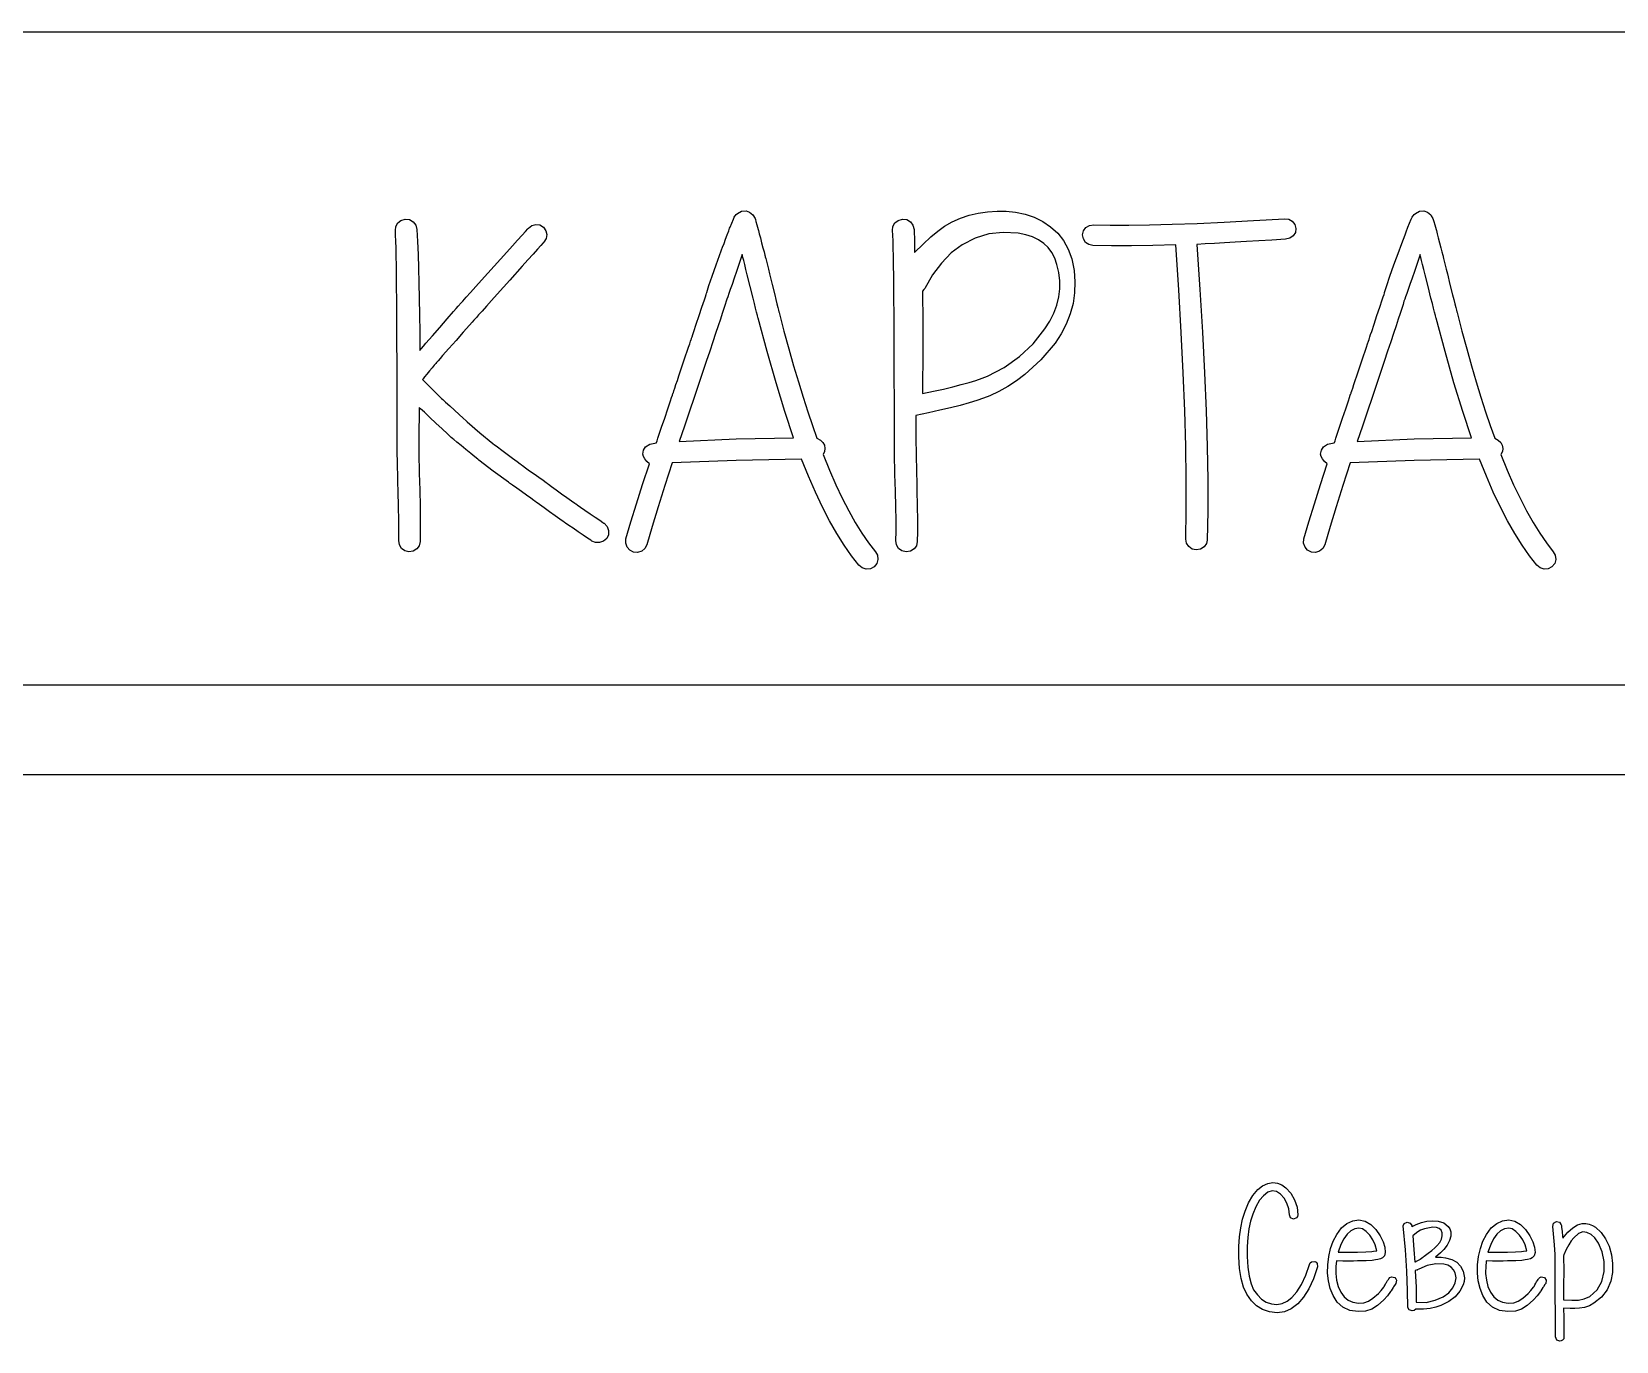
# Model space of a CAD drawing. Header units: millimetres. Extents: x 299 to 601, y 84 to 516.
# Drawn here: x 414.9 to 452.46, y 484.55 to 515.58 of the extents above; entities that cross this region are included whole.
import ezdxf

# ---------------------------------------------------------------- set-up
doc = ezdxf.new("R2010")
doc.units = ezdxf.units.MM
doc.layers.get('0').update_dxf_attribs({"linetype": 'CONTINUOUS', "true_color": 0xffffff})

msp = doc.modelspace()

# ---------------------------------------------------------------- linework, layer by layer
at = {"linetype": 'CONTINUOUS', "true_color": 0xffffff}
for points in [[(404.32, 515.577), (494.065, 515.577)], [(430.08, 505.36), (429.905, 504.822), (429.747, 504.32), (429.607, 503.855), (429.482, 503.422), (429.435, 503.335), (429.357, 503.272), (429.26, 503.242), (429.162, 503.25), (429.075, 503.295), (429.012, 503.367), (428.98, 503.46), (428.985, 503.565), (429.102, 503.962), (429.235, 504.39), (429.38, 504.847), (429.54, 505.337), (429.475, 505.397), (429.43, 505.455), (429.397, 505.512), (429.385, 505.57), (429.4, 505.662), (429.45, 505.745), (429.547, 505.807), (429.705, 505.835), (429.71, 505.847), (429.722, 505.885), (429.742, 505.945), (429.767, 506.02), (429.83, 506.21), (429.902, 506.425), (429.977, 506.642), (430.04, 506.832), (430.065, 506.907), (430.085, 506.967), (430.097, 507.005), (430.102, 507.017), (430.107, 507.032), (430.12, 507.072), (430.142, 507.135), (430.17, 507.217), (430.202, 507.315), (430.24, 507.425), (430.317, 507.66), (430.397, 507.895), (430.435, 508.005), (430.467, 508.102), (430.495, 508.185), (430.517, 508.247), (430.53, 508.287), (430.535, 508.302), (430.54, 508.315), (430.55, 508.35), (430.567, 508.402), (430.592, 508.472), (430.65, 508.65), (430.717, 508.85), (430.785, 509.05), (430.842, 509.227), (430.867, 509.297), (430.885, 509.35), (430.895, 509.385), (430.9, 509.397), (430.95, 509.562), (431.025, 509.782), (431.122, 510.055), (431.242, 510.382), (431.252, 510.407), (431.275, 510.47), (431.31, 510.562), (431.347, 510.665), (431.385, 510.767), (431.42, 510.86), (431.442, 510.922), (431.452, 510.947), (431.53, 511.135), (431.552, 511.18), (431.565, 511.205), (431.575, 511.212), (431.6, 511.247), (431.63, 511.267), (431.725, 511.325), (431.83, 511.335), (431.915, 511.305), (431.995, 511.235), (432.007, 511.212), (432.032, 511.175), (432.045, 511.152), (432.052, 511.125), (432.062, 511.08), (432.087, 511), (432.117, 510.892), (432.125, 510.865), (432.142, 510.792), (432.17, 510.692), (432.2, 510.577), (432.23, 510.46), (432.257, 510.36), (432.275, 510.287), (432.282, 510.26), (432.285, 510.245), (432.297, 510.202), (432.312, 510.137), (432.335, 510.05), (432.36, 509.95), (432.387, 509.837), (432.447, 509.59), (432.51, 509.345), (432.537, 509.232), (432.562, 509.132), (432.585, 509.045), (432.6, 508.98), (432.61, 508.937), (432.615, 508.922), (432.73, 508.485), (432.845, 508.065), (432.957, 507.662), (433.072, 507.282), (433.182, 506.92), (433.292, 506.575), (433.402, 506.25), (433.512, 505.945), (433.595, 505.902), (433.652, 505.847), (433.687, 505.78), (433.7, 505.702), (433.69, 505.632), (433.655, 505.557), (433.805, 505.19), (433.957, 504.845), (434.11, 504.522), (434.265, 504.225), (434.42, 503.947), (434.577, 503.695), (434.735, 503.465), (434.895, 503.257), (434.945, 503.172), (434.955, 503.075), (434.93, 502.98), (434.867, 502.902), (434.78, 502.855), (434.68, 502.847), (434.582, 502.875), (434.507, 502.935), (434.33, 503.16), (434.157, 503.412), (433.985, 503.687), (433.812, 503.99), (433.645, 504.315), (433.475, 504.667), (433.31, 505.045), (433.145, 505.447), (431.6, 505.42), (430.08, 505.36), (430.08, 505.36), (430.08, 505.36)], [(435.857, 506.487), (435.857, 506.462), (435.857, 506.395), (435.857, 506.302), (435.857, 506.195), (435.857, 506.085), (435.857, 505.992), (435.857, 505.925), (435.857, 505.9), (435.857, 505.807), (435.86, 505.697), (435.86, 505.572), (435.862, 505.432), (435.867, 505.277), (435.87, 505.107), (435.875, 504.92), (435.88, 504.717), (435.89, 504.337), (435.892, 504.007), (435.892, 503.73), (435.89, 503.5), (435.87, 503.4), (435.812, 503.322), (435.727, 503.272), (435.625, 503.257), (435.525, 503.277), (435.447, 503.335), (435.397, 503.42), (435.382, 503.522), (435.385, 503.737), (435.385, 504.005), (435.38, 504.322), (435.37, 504.695), (435.365, 504.9), (435.36, 505.09), (435.357, 505.262), (435.352, 505.422), (435.35, 505.565), (435.35, 505.692), (435.347, 505.805), (435.347, 505.9), (435.347, 506.407), (435.347, 506.89), (435.345, 507.347), (435.345, 507.775), (435.342, 508.177), (435.342, 508.555), (435.34, 508.905), (435.337, 509.227), (435.332, 509.525), (435.33, 509.797), (435.327, 510.042), (435.322, 510.26), (435.32, 510.452), (435.315, 510.617), (435.31, 510.757), (435.305, 510.87), (435.312, 510.962), (435.36, 511.047), (435.437, 511.107), (435.537, 511.135), (435.64, 511.125), (435.725, 511.075), (435.785, 510.992), (435.812, 510.892), (435.817, 510.807), (435.822, 510.69), (435.825, 510.537), (435.825, 510.35), (436.027, 510.545), (436.212, 510.715), (436.38, 510.855), (436.532, 510.97), (436.715, 511.072), (436.91, 511.157), (437.115, 511.227), (437.335, 511.28), (437.557, 511.312), (437.78, 511.327), (437.997, 511.325), (438.215, 511.3), (438.445, 511.255), (438.662, 511.182), (438.862, 511.082), (439.05, 510.957), (439.217, 510.805), (439.355, 510.63), (439.467, 510.425), (439.552, 510.195), (439.605, 509.92), (439.627, 509.652), (439.617, 509.392), (439.58, 509.137), (439.515, 508.89), (439.42, 508.652), (439.3, 508.422), (439.155, 508.202), (438.815, 507.8), (438.44, 507.455), (438.242, 507.305), (438.035, 507.172), (437.822, 507.055), (437.605, 506.952), (437.462, 506.897), (437.3, 506.84), (437.115, 506.782), (436.907, 506.725), (436.677, 506.667), (436.427, 506.607), (436.152, 506.547), (435.857, 506.487), (435.857, 506.487), (435.857, 506.487)], [(446.147, 505.36), (445.972, 504.822), (445.815, 504.32), (445.675, 503.855), (445.55, 503.422), (445.502, 503.335), (445.422, 503.272), (445.327, 503.242), (445.23, 503.25), (445.142, 503.295), (445.08, 503.367), (445.047, 503.46), (445.052, 503.565), (445.17, 503.962), (445.302, 504.39), (445.447, 504.847), (445.605, 505.337), (445.542, 505.397), (445.495, 505.455), (445.465, 505.512), (445.45, 505.57), (445.467, 505.662), (445.517, 505.745), (445.615, 505.807), (445.772, 505.835), (445.777, 505.847), (445.79, 505.885), (445.81, 505.945), (445.835, 506.02), (445.897, 506.21), (445.97, 506.425), (446.045, 506.642), (446.107, 506.832), (446.132, 506.907), (446.152, 506.967), (446.165, 507.005), (446.17, 507.017), (446.175, 507.032), (446.187, 507.072), (446.21, 507.135), (446.237, 507.217), (446.27, 507.315), (446.307, 507.425), (446.385, 507.66), (446.465, 507.895), (446.502, 508.005), (446.535, 508.102), (446.562, 508.185), (446.585, 508.247), (446.597, 508.287), (446.602, 508.302), (446.607, 508.315), (446.617, 508.35), (446.635, 508.402), (446.66, 508.472), (446.717, 508.65), (446.785, 508.85), (446.852, 509.05), (446.91, 509.227), (446.935, 509.297), (446.952, 509.35), (446.962, 509.385), (446.967, 509.397), (447.017, 509.562), (447.09, 509.782), (447.187, 510.055), (447.31, 510.382), (447.32, 510.407), (447.342, 510.47), (447.377, 510.562), (447.415, 510.665), (447.452, 510.767), (447.487, 510.86), (447.51, 510.922), (447.52, 510.947), (447.597, 511.135), (447.62, 511.18), (447.632, 511.205), (447.642, 511.212), (447.667, 511.247), (447.697, 511.267), (447.79, 511.325), (447.897, 511.335), (447.982, 511.305), (448.062, 511.235), (448.072, 511.212), (448.112, 511.152), (448.117, 511.125), (448.13, 511.08), (448.155, 511), (448.185, 510.892), (448.192, 510.865), (448.21, 510.792), (448.237, 510.692), (448.267, 510.577), (448.297, 510.46), (448.325, 510.36), (448.342, 510.287), (448.35, 510.26), (448.352, 510.245), (448.365, 510.202), (448.38, 510.137), (448.402, 510.05), (448.427, 509.95), (448.455, 509.837), (448.515, 509.59), (448.577, 509.345), (448.605, 509.232), (448.63, 509.132), (448.652, 509.045), (448.667, 508.98), (448.677, 508.937), (448.682, 508.922), (448.797, 508.485), (448.912, 508.065), (449.025, 507.662), (449.137, 507.282), (449.25, 506.92), (449.36, 506.575), (449.47, 506.25), (449.577, 505.945), (449.66, 505.902), (449.72, 505.847), (449.755, 505.78), (449.767, 505.702), (449.757, 505.632), (449.722, 505.557), (449.872, 505.19), (450.022, 504.845), (450.175, 504.522), (450.33, 504.225), (450.485, 503.947), (450.642, 503.695), (450.802, 503.465), (450.962, 503.257), (451.01, 503.172), (451.022, 503.075), (450.997, 502.98), (450.932, 502.902), (450.845, 502.855), (450.745, 502.847), (450.65, 502.875), (450.575, 502.935), (450.397, 503.16), (450.225, 503.412), (450.05, 503.687), (449.88, 503.99), (449.71, 504.315), (449.542, 504.667), (449.377, 505.045), (449.212, 505.447), (447.667, 505.42), (446.147, 505.36), (446.147, 505.36), (446.147, 505.36)], [(427.037, 510.592), (427.02, 510.572), (426.967, 510.515), (426.887, 510.425), (426.785, 510.31), (426.662, 510.175), (426.527, 510.022), (426.23, 509.69), (425.932, 509.36), (425.797, 509.207), (425.675, 509.072), (425.572, 508.957), (425.492, 508.867), (425.44, 508.81), (425.422, 508.79), (425.412, 508.777), (425.382, 508.745), (425.337, 508.692), (425.277, 508.625), (425.127, 508.457), (424.957, 508.262), (424.787, 508.07), (424.637, 507.902), (424.577, 507.835), (424.532, 507.782), (424.502, 507.75), (424.492, 507.737), (424.477, 507.72), (424.44, 507.675), (424.387, 507.612), (424.327, 507.54), (424.265, 507.465), (424.212, 507.402), (424.175, 507.357), (424.16, 507.34), (424.38, 507.115), (424.615, 506.885), (424.64, 506.862), (424.71, 506.797), (424.807, 506.71), (424.92, 506.61), (425.03, 506.507), (425.127, 506.42), (425.197, 506.355), (425.222, 506.332), (425.52, 506.072), (425.832, 505.822), (425.84, 505.817), (425.862, 505.8), (425.937, 505.742), (426.045, 505.662), (426.17, 505.567), (426.295, 505.475), (426.402, 505.395), (426.477, 505.337), (426.5, 505.32), (426.507, 505.315), (426.532, 505.297), (426.602, 505.247), (426.7, 505.177), (426.812, 505.1), (426.922, 505.02), (427.02, 504.95), (427.09, 504.9), (427.115, 504.882), (427.122, 504.877), (427.145, 504.86), (427.222, 504.805), (427.332, 504.725), (427.457, 504.632), (427.585, 504.542), (427.695, 504.462), (427.772, 504.407), (427.795, 504.39), (427.802, 504.385), (427.81, 504.38), (427.83, 504.365), (427.905, 504.315), (428.012, 504.242), (428.132, 504.157), (428.255, 504.075), (428.362, 504.002), (428.437, 503.952), (428.457, 503.937), (428.465, 503.932), (428.537, 503.855), (428.57, 503.76), (428.567, 503.66), (428.527, 503.572), (428.455, 503.505), (428.36, 503.472), (428.262, 503.472), (428.177, 503.51), (428.17, 503.515), (428.15, 503.53), (428.075, 503.58), (427.97, 503.65), (427.85, 503.73), (427.732, 503.812), (427.627, 503.882), (427.552, 503.932), (427.532, 503.947), (427.525, 503.952), (427.517, 503.957), (427.495, 503.975), (427.415, 504.03), (427.305, 504.11), (427.175, 504.202), (427.047, 504.295), (426.937, 504.375), (426.857, 504.43), (426.835, 504.447), (426.827, 504.452), (426.8, 504.472), (426.73, 504.522), (426.627, 504.595), (426.512, 504.68), (426.397, 504.762), (426.295, 504.835), (426.225, 504.885), (426.197, 504.905), (425.835, 505.167), (425.5, 505.425), (425.472, 505.447), (425.402, 505.505), (425.305, 505.587), (425.19, 505.68), (425.075, 505.772), (424.977, 505.855), (424.907, 505.912), (424.88, 505.935), (424.87, 505.942), (424.845, 505.967), (424.755, 506.05), (424.627, 506.17), (424.48, 506.305), (424.335, 506.44), (424.207, 506.56), (424.117, 506.642), (424.092, 506.667), (424.082, 506.675), (424.08, 506.407), (424.075, 506.19), (424.072, 506.02), (424.072, 505.9), (424.072, 505.807), (424.075, 505.697), (424.075, 505.572), (424.077, 505.432), (424.082, 505.277), (424.085, 505.107), (424.09, 504.92), (424.095, 504.717), (424.105, 504.337), (424.107, 504.007), (424.107, 503.73), (424.105, 503.5), (424.085, 503.4), (424.027, 503.322), (423.942, 503.272), (423.84, 503.257), (423.74, 503.277), (423.662, 503.335), (423.615, 503.42), (423.597, 503.522), (423.6, 503.737), (423.6, 504.005), (423.595, 504.322), (423.585, 504.695), (423.58, 504.9), (423.575, 505.09), (423.572, 505.262), (423.567, 505.422), (423.565, 505.565), (423.565, 505.692), (423.562, 505.805), (423.562, 505.9), (423.562, 506.407), (423.562, 506.89), (423.56, 507.347), (423.56, 507.775), (423.557, 508.177), (423.557, 508.555), (423.555, 508.905), (423.552, 509.227), (423.547, 509.525), (423.545, 509.797), (423.542, 510.042), (423.537, 510.26), (423.535, 510.452), (423.53, 510.617), (423.525, 510.757), (423.52, 510.87), (423.527, 510.962), (423.575, 511.047), (423.652, 511.107), (423.752, 511.135), (423.855, 511.125), (423.94, 511.075), (424, 510.992), (424.027, 510.892), (424.042, 510.607), (424.057, 510.302), (424.067, 509.975), (424.077, 509.627), (424.085, 509.257), (424.09, 508.867), (424.095, 508.457), (424.095, 508.025), (424.105, 508.037), (424.135, 508.072), (424.182, 508.125), (424.242, 508.195), (424.395, 508.372), (424.57, 508.572), (424.745, 508.772), (424.897, 508.95), (424.957, 509.02), (425.005, 509.072), (425.035, 509.107), (425.045, 509.12), (425.062, 509.14), (425.115, 509.197), (425.195, 509.287), (425.3, 509.402), (425.422, 509.537), (425.56, 509.69), (425.857, 510.022), (426.157, 510.355), (426.295, 510.507), (426.417, 510.642), (426.522, 510.757), (426.602, 510.847), (426.655, 510.905), (426.672, 510.925), (426.75, 510.985), (426.845, 511.012), (426.942, 511.002), (427.027, 510.947), (427.085, 510.862), (427.11, 510.77), (427.095, 510.675), (427.037, 510.592), (427.037, 510.592), (427.037, 510.592)], [(436.012, 507.007), (436.27, 507.06), (436.51, 507.112), (436.732, 507.165), (436.932, 507.215), (437.115, 507.267), (437.28, 507.317), (437.425, 507.367), (437.55, 507.417), (437.95, 507.625), (438.31, 507.88), (438.632, 508.182), (438.912, 508.535), (439.03, 508.722), (439.125, 508.912), (439.195, 509.102), (439.245, 509.292), (439.267, 509.485), (439.27, 509.675), (439.247, 509.87), (439.2, 510.062), (439.15, 510.212), (439.08, 510.345), (438.992, 510.462), (438.887, 510.562), (438.762, 510.647), (438.62, 510.715), (438.46, 510.767), (438.28, 510.802), (437.927, 510.822), (437.587, 510.785), (437.262, 510.685), (436.952, 510.527), (436.695, 510.335), (436.46, 510.097), (436.25, 509.82), (436.067, 509.497), (436.047, 509.47), (436.012, 509.43), (436.015, 509.187), (436.017, 508.93), (436.017, 508.652), (436.017, 508.36), (436.017, 508.047), (436.017, 507.717), (436.015, 507.372), (436.012, 507.007), (436.012, 507.007), (436.012, 507.007)], [(440.072, 511.002), (440.46, 510.995), (440.9, 510.995), (441.39, 511.002), (441.93, 511.015), (442.52, 511.037), (443.162, 511.065), (443.855, 511.102), (444.6, 511.145), (444.692, 511.135), (444.775, 511.085), (444.837, 511.007), (444.865, 510.912), (444.855, 510.82), (444.802, 510.742), (444.722, 510.687), (444.62, 510.66), (444.292, 510.64), (443.982, 510.622), (443.692, 510.605), (443.42, 510.59), (443.167, 510.575), (442.932, 510.562), (442.715, 510.55), (442.517, 510.537), (442.59, 509.47), (442.65, 508.455), (442.697, 507.497), (442.735, 506.595), (442.757, 505.747), (442.772, 504.955), (442.772, 504.215), (442.762, 503.532), (442.742, 503.45), (442.685, 503.372), (442.6, 503.317), (442.502, 503.3), (442.405, 503.32), (442.325, 503.377), (442.27, 503.462), (442.252, 503.555), (442.262, 504.232), (442.262, 504.965), (442.252, 505.755), (442.227, 506.597), (442.192, 507.497), (442.147, 508.452), (442.09, 509.462), (442.02, 510.527), (441.475, 510.515), (440.965, 510.507), (440.49, 510.507), (440.05, 510.515), (439.952, 510.532), (439.875, 510.587), (439.825, 510.667), (439.807, 510.765), (439.827, 510.86), (439.885, 510.935), (439.972, 510.985), (440.072, 511.002), (440.072, 511.002), (440.072, 511.002)], [(430.247, 505.867), (431.6, 505.93), (432.957, 505.957), (432.752, 506.582), (432.542, 507.262), (432.332, 507.997), (432.117, 508.79), (432.112, 508.807), (432.102, 508.855), (432.082, 508.93), (432.057, 509.025), (432.03, 509.14), (431.997, 509.265), (431.927, 509.542), (431.86, 509.82), (431.827, 509.945), (431.8, 510.06), (431.775, 510.155), (431.755, 510.23), (431.745, 510.277), (431.74, 510.295), (431.67, 510.087), (431.605, 509.9), (431.55, 509.735), (431.5, 509.592), (431.457, 509.472), (431.422, 509.375), (431.395, 509.297), (431.375, 509.242), (431.36, 509.19), (431.335, 509.115), (431.305, 509.02), (431.267, 508.902), (431.222, 508.767), (431.17, 508.607), (431.11, 508.427), (431.042, 508.227), (430.97, 508.007), (430.887, 507.765), (430.8, 507.5), (430.702, 507.215), (430.6, 506.91), (430.49, 506.585), (430.372, 506.235), (430.247, 505.867), (430.247, 505.867), (430.247, 505.867)], [(446.315, 505.867), (447.667, 505.93), (449.025, 505.957), (448.82, 506.582), (448.61, 507.262), (448.4, 507.997), (448.185, 508.79), (448.18, 508.807), (448.17, 508.855), (448.15, 508.93), (448.125, 509.025), (448.097, 509.14), (448.065, 509.265), (447.995, 509.542), (447.927, 509.82), (447.895, 509.945), (447.867, 510.06), (447.842, 510.155), (447.822, 510.23), (447.812, 510.277), (447.807, 510.295), (447.737, 510.087), (447.672, 509.9), (447.617, 509.735), (447.567, 509.592), (447.525, 509.472), (447.49, 509.375), (447.462, 509.297), (447.442, 509.242), (447.425, 509.19), (447.402, 509.115), (447.372, 509.02), (447.335, 508.902), (447.29, 508.767), (447.237, 508.607), (447.177, 508.427), (447.11, 508.227), (447.037, 508.007), (446.955, 507.765), (446.867, 507.5), (446.77, 507.215), (446.667, 506.91), (446.557, 506.585), (446.44, 506.235), (446.315, 505.867), (446.315, 505.867), (446.315, 505.867)], [(404.32, 500.107), (494.065, 500.107)], [(482.415, 497.972), (476.737, 497.972), (471.135, 497.972), (465.595, 497.972), (460.102, 497.972), (449.192, 497.972), (438.282, 497.972), (432.79, 497.972), (427.25, 497.972), (421.647, 497.972), (415.97, 497.972), (410.2, 497.972)], [(444.71, 487.545), (444.695, 487.685), (444.652, 487.822), (444.585, 487.945), (444.5, 488.037), (444.4, 488.097), (444.3, 488.112), (444.197, 488.08), (444.095, 488), (444.002, 487.89), (443.917, 487.735), (443.845, 487.565), (443.79, 487.397), (443.75, 487.212), (443.725, 487.01), (443.71, 486.792), (443.707, 486.557), (443.722, 486.305), (443.752, 486.09), (443.8, 485.912), (443.862, 485.77), (443.95, 485.647), (444.05, 485.55), (444.162, 485.48), (444.285, 485.435), (444.415, 485.422), (444.54, 485.442), (444.657, 485.497), (444.77, 485.585), (444.887, 485.722), (444.997, 485.897), (445.097, 486.115), (445.187, 486.372), (445.205, 486.407), (445.235, 486.432), (445.312, 486.44), (445.345, 486.422), (445.37, 486.39), (445.377, 486.312), (445.277, 486.032), (445.167, 485.795), (445.042, 485.595), (444.907, 485.44), (444.752, 485.32), (444.59, 485.25), (444.417, 485.222), (444.237, 485.245), (444.075, 485.302), (443.932, 485.392), (443.807, 485.512), (443.7, 485.667), (443.622, 485.835), (443.565, 486.037), (443.527, 486.275), (443.51, 486.55), (443.512, 486.797), (443.53, 487.027), (443.557, 487.242), (443.6, 487.44), (443.66, 487.635), (443.74, 487.83), (443.842, 488.007), (443.957, 488.147), (444.072, 488.235), (444.195, 488.29), (444.315, 488.31), (444.425, 488.3), (444.53, 488.257), (444.627, 488.185), (444.745, 488.06), (444.832, 487.902), (444.89, 487.727), (444.907, 487.545), (444.902, 487.505), (444.88, 487.472), (444.81, 487.445), (444.737, 487.472), (444.71, 487.545), (444.71, 487.545), (444.71, 487.545)], [(445.825, 486.455), (445.822, 486.437), (445.82, 486.4), (445.815, 486.36), (445.812, 486.342), (445.81, 486.16), (445.827, 485.995), (445.865, 485.845), (445.925, 485.712), (446.005, 485.602), (446.102, 485.522), (446.215, 485.475), (446.345, 485.457), (446.475, 485.465), (446.582, 485.5), (446.69, 485.57), (446.817, 485.68), (446.885, 485.755), (446.947, 485.835), (446.957, 485.852), (446.977, 485.89), (446.997, 485.925), (447.007, 485.942), (447.017, 485.957), (447.037, 485.987), (447.055, 486.017), (447.065, 486.032), (447.092, 486.062), (447.13, 486.075), (447.205, 486.06), (447.235, 486.032), (447.247, 485.995), (447.235, 485.922), (447.217, 485.897), (447.18, 485.84), (447.167, 485.822), (447.145, 485.785), (447.12, 485.745), (447.107, 485.727), (447.035, 485.625), (446.947, 485.535), (446.797, 485.402), (446.66, 485.315), (446.515, 485.267), (446.337, 485.255), (446.142, 485.282), (445.975, 485.362), (445.842, 485.48), (445.745, 485.632), (445.677, 485.802), (445.632, 485.98), (445.615, 486.167), (445.617, 486.36), (445.642, 486.562), (445.685, 486.75), (445.747, 486.922), (445.83, 487.08), (445.945, 487.235), (446.072, 487.342), (446.21, 487.407), (446.357, 487.427), (446.502, 487.4), (446.637, 487.315), (446.757, 487.195), (446.857, 487.05), (446.93, 486.907), (446.97, 486.777), (446.982, 486.65), (446.96, 486.577), (446.912, 486.525), (446.87, 486.502), (446.805, 486.485), (446.75, 486.477), (446.672, 486.467), (446.525, 486.46), (446.327, 486.455), (446.225, 486.452), (446.107, 486.452), (445.975, 486.452), (445.825, 486.455), (445.825, 486.455), (445.825, 486.455)], [(446.66, 486.68), (446.705, 486.685), (446.785, 486.692), (446.745, 486.832), (446.69, 486.955), (446.612, 487.067), (446.527, 487.155), (446.44, 487.212), (446.357, 487.23), (446.257, 487.215), (446.165, 487.167), (446.077, 487.087), (445.997, 486.975), (445.932, 486.842), (445.862, 486.665), (446.12, 486.662), (446.325, 486.665), (446.517, 486.672), (446.66, 486.68), (446.66, 486.68), (446.66, 486.68)], [(448.17, 486.545), (448.305, 486.542), (448.41, 486.527), (448.557, 486.487), (448.675, 486.422), (448.765, 486.332), (448.827, 486.215), (448.86, 486.05), (448.852, 485.97), (448.83, 485.89), (448.752, 485.737), (448.637, 485.6), (448.49, 485.492), (448.3, 485.395), (448.182, 485.355), (448.047, 485.33), (447.89, 485.315), (447.715, 485.315), (447.705, 485.315), (447.67, 485.282), (447.62, 485.272), (447.545, 485.297), (447.52, 485.35), (447.512, 485.752), (447.492, 486.21), (447.457, 486.72), (447.407, 487.285), (447.427, 487.34), (447.497, 487.372), (447.575, 487.35), (447.61, 487.297), (447.61, 487.28), (447.61, 487.26), (447.622, 487.267), (447.717, 487.32), (447.837, 487.365), (447.97, 487.395), (448.1, 487.405), (448.237, 487.397), (448.367, 487.357), (448.475, 487.272), (448.512, 487.212), (448.532, 487.142), (448.535, 487.04), (448.507, 486.935), (448.452, 486.83), (448.367, 486.722), (448.287, 486.645), (448.17, 486.545), (448.17, 486.545), (448.17, 486.545)], [(447.812, 486.495), (447.872, 486.542), (447.887, 486.555), (447.902, 486.567), (448.002, 486.64), (448.087, 486.705), (448.155, 486.762), (448.207, 486.812), (448.272, 486.892), (448.315, 486.972), (448.332, 487.047), (448.33, 487.122), (448.307, 487.18), (448.262, 487.222), (448.195, 487.245), (448.105, 487.252), (447.91, 487.217), (447.82, 487.185), (447.752, 487.147), (447.72, 487.12), (447.632, 487.05), (447.66, 486.725), (447.68, 486.425), (447.687, 486.43), (447.7, 486.435), (447.71, 486.437), (447.722, 486.447), (447.735, 486.455), (447.757, 486.467), (447.787, 486.48), (447.8, 486.487), (447.812, 486.495), (447.812, 486.495), (447.812, 486.495)], [(449.375, 486.455), (449.372, 486.437), (449.37, 486.4), (449.365, 486.36), (449.362, 486.342), (449.36, 486.16), (449.377, 485.995), (449.415, 485.845), (449.475, 485.712), (449.555, 485.602), (449.65, 485.522), (449.762, 485.475), (449.895, 485.457), (450.025, 485.465), (450.132, 485.5), (450.24, 485.57), (450.367, 485.68), (450.435, 485.755), (450.497, 485.835), (450.507, 485.852), (450.527, 485.89), (450.547, 485.925), (450.557, 485.942), (450.567, 485.957), (450.587, 485.987), (450.605, 486.017), (450.615, 486.032), (450.642, 486.062), (450.68, 486.075), (450.755, 486.06), (450.797, 485.995), (450.785, 485.922), (450.767, 485.897), (450.73, 485.84), (450.717, 485.822), (450.695, 485.785), (450.67, 485.745), (450.657, 485.727), (450.585, 485.625), (450.497, 485.535), (450.347, 485.402), (450.21, 485.315), (450.065, 485.267), (449.887, 485.255), (449.69, 485.282), (449.525, 485.362), (449.392, 485.48), (449.295, 485.632), (449.227, 485.802), (449.182, 485.98), (449.165, 486.167), (449.167, 486.36), (449.192, 486.562), (449.235, 486.75), (449.297, 486.922), (449.38, 487.08), (449.495, 487.235), (449.622, 487.342), (449.76, 487.407), (449.907, 487.427), (450.052, 487.4), (450.187, 487.315), (450.307, 487.195), (450.407, 487.05), (450.48, 486.907), (450.52, 486.777), (450.532, 486.65), (450.51, 486.577), (450.462, 486.525), (450.42, 486.502), (450.355, 486.485), (450.3, 486.477), (450.222, 486.467), (450.075, 486.46), (449.877, 486.455), (449.775, 486.452), (449.657, 486.452), (449.525, 486.452), (449.375, 486.455), (449.375, 486.455), (449.375, 486.455)], [(450.21, 486.68), (450.255, 486.685), (450.335, 486.692), (450.295, 486.832), (450.24, 486.955), (450.162, 487.067), (450.075, 487.155), (449.987, 487.212), (449.907, 487.23), (449.807, 487.215), (449.715, 487.167), (449.627, 487.087), (449.547, 486.975), (449.48, 486.842), (449.412, 486.665), (449.67, 486.662), (449.875, 486.665), (450.067, 486.672), (450.21, 486.68), (450.21, 486.68), (450.21, 486.68)], [(451.207, 485.332), (451.212, 485.117), (451.217, 484.932), (451.217, 484.772), (451.217, 484.642), (451.21, 484.607), (451.185, 484.577), (451.152, 484.557), (451.115, 484.55), (451.047, 484.58), (451.017, 484.652), (451.02, 484.782), (451.02, 484.935), (451.017, 485.115), (451.015, 485.317), (451.012, 485.517), (451.012, 485.69), (451.01, 485.83), (451.01, 485.94), (451.01, 486.175), (451.012, 486.39), (451.007, 486.605), (450.992, 486.835), (450.95, 487.272), (450.97, 487.35), (451.037, 487.39), (451.11, 487.37), (451.152, 487.307), (451.155, 487.295), (451.157, 487.257), (451.172, 487.15), (451.185, 487.04), (451.187, 487.002), (451.19, 486.99), (451.31, 487.135), (451.425, 487.24), (451.54, 487.307), (451.65, 487.337), (451.732, 487.34), (451.812, 487.327), (451.89, 487.297), (451.962, 487.252), (452.095, 487.13), (452.205, 486.975), (452.287, 486.8), (452.342, 486.602), (452.367, 486.395), (452.37, 486.182), (452.33, 485.972), (452.242, 485.77), (452.107, 485.592), (451.927, 485.452), (451.82, 485.392), (451.702, 485.352), (451.587, 485.332), (451.477, 485.325), (451.36, 485.33), (451.207, 485.332), (451.207, 485.332), (451.207, 485.332)], [(451.207, 485.535), (451.4, 485.522), (451.56, 485.527), (451.697, 485.557), (451.827, 485.615), (452, 485.767), (452.115, 485.97), (452.172, 486.202), (452.172, 486.44), (452.125, 486.67), (452.035, 486.877), (451.952, 487), (451.86, 487.082), (451.762, 487.13), (451.667, 487.14), (451.562, 487.1), (451.447, 487.002), (451.387, 486.927), (451.33, 486.837), (451.272, 486.727), (451.217, 486.602), (451.21, 486.59), (451.202, 486.575), (451.207, 486.462), (451.21, 486.32), (451.21, 486.145), (451.207, 485.94), (451.207, 485.922), (451.207, 485.877), (451.207, 485.812), (451.207, 485.737), (451.207, 485.662), (451.207, 485.597), (451.207, 485.552), (451.207, 485.535), (451.207, 485.535), (451.207, 485.535)], [(447.692, 486.222), (447.71, 485.835), (447.717, 485.475), (447.725, 485.475), (447.73, 485.475), (447.95, 485.472), (448.167, 485.522), (448.355, 485.607), (448.485, 485.702), (448.585, 485.815), (448.642, 485.932), (448.66, 486.05), (448.635, 486.172), (448.595, 486.247), (448.54, 486.307), (448.465, 486.35), (448.372, 486.377), (448.18, 486.385), (447.972, 486.347), (447.775, 486.262), (447.74, 486.242), (447.742, 486.24), (447.69, 486.227), (447.692, 486.222), (447.692, 486.222), (447.692, 486.222)]]:
    msp.add_lwpolyline(points, dxfattribs=at)

doc.saveas('drawing.dxf')
